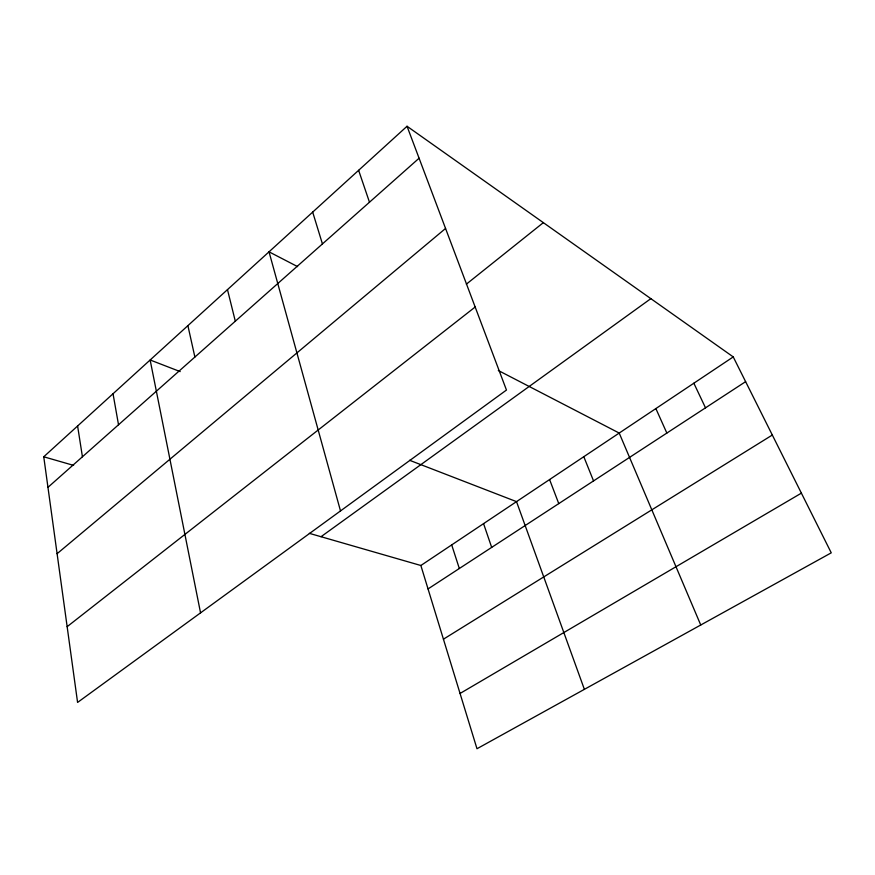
<?xml version="1.0" encoding="UTF-8"?>
<svg xmlns="http://www.w3.org/2000/svg" width="875" height="875" viewBox="0 0 875 875"><rect width="100%" height="100%" fill="white"/><g stroke="black" fill="none" stroke-linecap="round" stroke-linejoin="round"><path stroke-width="1.31" d="M407.039 126.263L506.461 390.053L77.58 702.428L43.75 456.783L407.039 126.263L733.239 356.912L831.25 552.836L476.984 748.737L420.864 565.502L309.345 533.345M47.961 487.342L419.092 158.222M57.094 553.7L445.561 228.463M466.364 284.156L543.353 222.644M67.145 626.675L475.169 307.016M321.016 536.714L650.847 298.648M420.864 565.502L733.239 356.912M428.039 588.93L745.62 381.653M443.439 639.188L772.319 435.028M460.064 693.459L801.391 493.139M43.75 456.783L73.609 465.391M180.195 371.602L150.139 359.986L200.55 612.861M409.598 460.294L516.513 501.637L584.38 689.358M297.598 266.623L269.019 251.825L340.506 510.934M498.312 370.497L619.205 433.059L700.744 625.013M693.853 383.217L705.512 407.837M655.867 408.581L666.848 433.07M583.8 456.706L593.545 480.911M549.587 479.544L558.764 503.617M483.558 523.633L491.684 547.4M358.63 170.308L369.48 202.223M451.697 544.917L459.331 568.509M312.681 212.1L322.438 243.939M227.478 289.625L235.309 321.202M187.895 325.642L194.884 357.044M113.028 393.75L118.519 424.758M77.602 425.983L82.425 456.772"/></g></svg>
